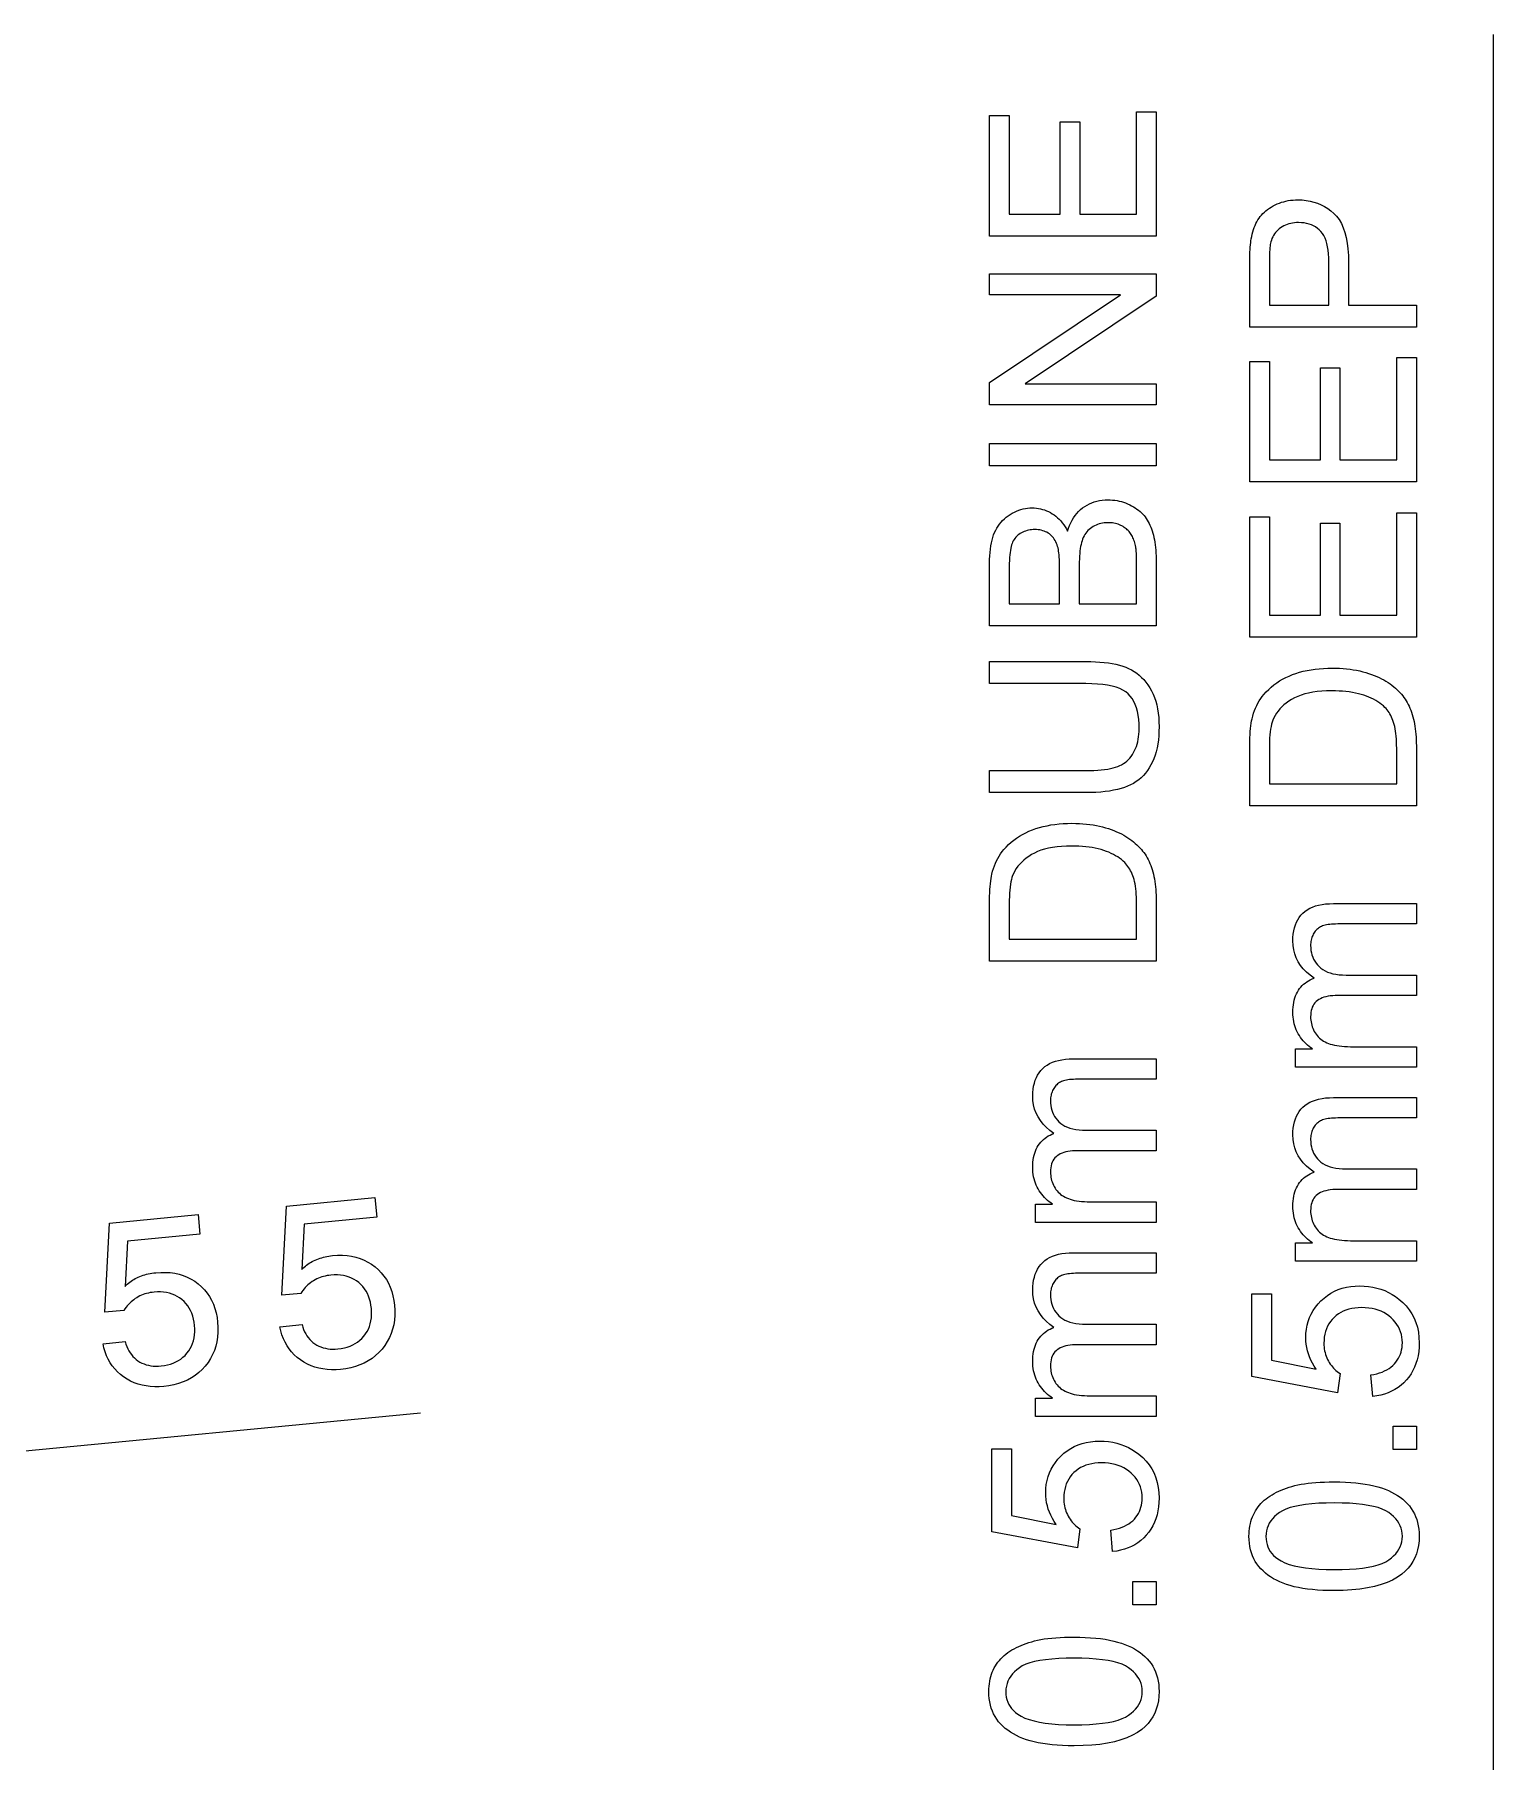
# Model space of a CAD drawing. Extents: x 0 to 594, y 0 to 521.
# Drawn here: x 157.07 to 183.33, y 320.66 to 351.74 of the extents above; entities that cross this region are included whole.
import ezdxf

# ---------------------------------------------------------------- set-up
doc = ezdxf.new("R2010")
doc.units = 0

msp = doc.modelspace()

# ---------------------------------------------------------------- linework, layer by layer
at = {"color": 7, "lineweight": 13, "ltscale": 0.340531}
msp.add_line((150.456, 325.638), (164.015, 326.941), dxfattribs=at)
at = {"color": 7, "lineweight": 13}
msp.add_lwpolyline([(136.237, 293.984), (183.328, 317.772), (183.328, 351.744)], dxfattribs=at)
for points in [[(177.257, 348.115), (174.257, 348.115), (174.257, 350.285), (174.611, 350.285), (174.611, 348.512), (175.53, 348.512), (175.53, 350.172), (175.882, 350.172), (175.882, 348.512), (176.903, 348.512), (176.903, 350.354), (177.257, 350.354)], [(181.94, 346.478), (178.94, 346.478), (178.94, 347.61), (178.94, 347.668), (178.941, 347.724), (178.942, 347.776), (178.944, 347.826), (178.947, 347.873), (178.95, 347.918), (178.954, 347.959), (178.958, 347.998), (178.963, 348.033), (178.968, 348.066), (178.976, 348.11), (178.986, 348.152), (178.996, 348.192), (179.008, 348.232), (179.022, 348.269), (179.036, 348.306), (179.052, 348.341), (179.07, 348.374), (179.088, 348.406), (179.108, 348.437), (179.13, 348.466), (179.153, 348.494), (179.178, 348.521), (179.204, 348.547), (179.232, 348.571), (179.262, 348.595), (179.294, 348.617), (179.327, 348.638), (179.362, 348.658), (179.398, 348.677), (179.436, 348.694), (179.474, 348.71), (179.513, 348.724), (179.553, 348.735), (179.593, 348.745), (179.635, 348.754), (179.677, 348.76), (179.72, 348.765), (179.763, 348.767), (179.807, 348.768), (179.883, 348.766), (179.956, 348.758), (180.026, 348.746), (180.095, 348.729), (180.161, 348.707), (180.224, 348.681), (180.285, 348.649), (180.344, 348.612), (180.401, 348.571), (180.455, 348.525), (180.505, 348.472), (180.55, 348.412), (180.59, 348.343), (180.625, 348.267), (180.654, 348.183), (180.678, 348.091), (180.696, 347.991), (180.709, 347.884), (180.717, 347.768), (180.72, 347.645), (180.72, 346.875), (181.94, 346.875)], [(180.366, 346.875), (180.366, 347.651), (180.365, 347.726), (180.36, 347.796), (180.353, 347.862), (180.343, 347.923), (180.33, 347.98), (180.314, 348.032), (180.296, 348.08), (180.274, 348.124), (180.25, 348.163), (180.223, 348.197), (180.193, 348.228), (180.161, 348.255), (180.126, 348.28), (180.089, 348.301), (180.05, 348.318), (180.009, 348.333), (179.965, 348.344), (179.919, 348.352), (179.87, 348.357), (179.82, 348.359), (179.782, 348.358), (179.746, 348.355), (179.711, 348.35), (179.678, 348.344), (179.645, 348.335), (179.613, 348.325), (179.583, 348.312), (179.553, 348.298), (179.525, 348.282), (179.497, 348.264), (179.471, 348.244), (179.447, 348.223), (179.425, 348.201), (179.405, 348.178), (179.386, 348.154), (179.369, 348.128), (179.354, 348.101), (179.341, 348.073), (179.33, 348.044), (179.32, 348.013), (179.315, 347.991), (179.311, 347.966), (179.307, 347.938), (179.303, 347.906), (179.3, 347.87), (179.298, 347.832), (179.296, 347.789), (179.295, 347.744), (179.294, 347.695), (179.294, 347.643), (179.294, 346.875)], [(177.257, 345.077), (174.257, 345.077), (174.257, 345.484), (176.613, 347.059), (174.257, 347.059), (174.257, 347.44), (177.257, 347.44), (177.257, 347.033), (174.9, 345.457), (177.257, 345.457)], [(181.94, 343.691), (178.94, 343.691), (178.94, 345.86), (179.294, 345.86), (179.294, 344.088), (180.212, 344.088), (180.212, 345.748), (180.564, 345.748), (180.564, 344.088), (181.586, 344.088), (181.586, 345.93), (181.94, 345.93)], [(177.257, 343.984), (174.257, 343.984), (174.257, 344.381), (177.257, 344.381)], [(177.257, 341.104), (174.257, 341.104), (174.257, 342.23), (174.258, 342.297), (174.261, 342.362), (174.266, 342.424), (174.272, 342.483), (174.28, 342.54), (174.29, 342.594), (174.302, 342.645), (174.316, 342.693), (174.331, 342.739), (174.349, 342.781), (174.368, 342.822), (174.389, 342.861), (174.412, 342.898), (174.437, 342.933), (174.464, 342.967), (174.493, 342.998), (174.524, 343.028), (174.557, 343.056), (174.592, 343.082), (174.629, 343.107), (174.667, 343.129), (174.705, 343.149), (174.744, 343.167), (174.783, 343.182), (174.823, 343.195), (174.862, 343.206), (174.902, 343.214), (174.943, 343.22), (174.984, 343.223), (175.025, 343.225), (175.063, 343.224), (175.101, 343.22), (175.138, 343.215), (175.175, 343.208), (175.212, 343.198), (175.248, 343.187), (175.283, 343.173), (175.318, 343.158), (175.353, 343.14), (175.387, 343.12), (175.42, 343.098), (175.452, 343.074), (175.483, 343.048), (175.512, 343.02), (175.541, 342.989), (175.567, 342.957), (175.593, 342.922), (175.617, 342.885), (175.64, 342.846), (175.661, 342.805), (175.678, 342.858), (175.698, 342.909), (175.719, 342.957), (175.743, 343.003), (175.769, 343.046), (175.798, 343.086), (175.828, 343.124), (175.861, 343.16), (175.896, 343.193), (175.933, 343.224), (175.973, 343.251), (176.013, 343.276), (176.055, 343.298), (176.098, 343.317), (176.143, 343.333), (176.189, 343.346), (176.237, 343.357), (176.286, 343.364), (176.336, 343.368), (176.388, 343.37), (176.43, 343.369), (176.471, 343.366), (176.512, 343.362), (176.552, 343.356), (176.591, 343.348), (176.63, 343.338), (176.668, 343.326), (176.706, 343.313), (176.743, 343.298), (176.78, 343.281), (176.815, 343.263), (176.849, 343.244), (176.881, 343.224), (176.911, 343.203), (176.94, 343.181), (176.967, 343.159), (176.993, 343.136), (177.016, 343.112), (177.038, 343.087), (177.059, 343.061), (177.078, 343.034), (177.096, 343.006), (177.114, 342.976), (177.13, 342.945), (177.145, 342.913), (177.16, 342.88), (177.173, 342.845), (177.185, 342.809), (177.197, 342.771), (177.207, 342.732), (177.217, 342.692), (177.225, 342.65), (177.233, 342.606), (177.239, 342.56), (177.245, 342.513), (177.249, 342.463), (177.253, 342.412), (177.255, 342.359), (177.257, 342.305), (177.257, 342.248)], [(181.94, 340.896), (178.94, 340.896), (178.94, 343.065), (179.294, 343.065), (179.294, 341.293), (180.212, 341.293), (180.212, 342.952), (180.564, 342.952), (180.564, 341.293), (181.586, 341.293), (181.586, 343.134), (181.94, 343.134)], [(175.518, 341.501), (175.518, 342.15), (175.518, 342.201), (175.517, 342.25), (175.515, 342.295), (175.512, 342.337), (175.509, 342.377), (175.506, 342.413), (175.501, 342.447), (175.496, 342.477), (175.49, 342.504), (175.483, 342.529), (175.474, 342.558), (175.463, 342.586), (175.451, 342.613), (175.438, 342.638), (175.423, 342.662), (175.408, 342.684), (175.391, 342.704), (175.373, 342.723), (175.354, 342.741), (175.334, 342.757), (175.312, 342.772), (175.29, 342.785), (175.266, 342.796), (175.242, 342.806), (175.216, 342.814), (175.189, 342.821), (175.162, 342.827), (175.133, 342.831), (175.103, 342.833), (175.072, 342.834), (175.042, 342.833), (175.014, 342.831), (174.986, 342.827), (174.958, 342.822), (174.932, 342.816), (174.906, 342.808), (174.88, 342.799), (174.856, 342.788), (174.832, 342.776), (174.809, 342.762), (174.787, 342.747), (174.766, 342.731), (174.747, 342.714), (174.73, 342.695), (174.713, 342.675), (174.698, 342.654), (174.685, 342.632), (174.673, 342.608), (174.663, 342.583), (174.653, 342.557), (174.645, 342.529), (174.638, 342.497), (174.632, 342.46), (174.627, 342.421), (174.622, 342.377), (174.618, 342.329), (174.615, 342.278), (174.613, 342.223), (174.612, 342.164), (174.611, 342.101), (174.611, 341.501)], [(176.903, 341.501), (176.903, 342.248), (176.903, 342.286), (176.903, 342.321), (176.902, 342.354), (176.901, 342.384), (176.9, 342.412), (176.898, 342.438), (176.896, 342.462), (176.894, 342.483), (176.892, 342.502), (176.889, 342.519), (176.884, 342.546), (176.878, 342.572), (176.871, 342.597), (176.864, 342.621), (176.856, 342.644), (176.848, 342.667), (176.839, 342.688), (176.829, 342.709), (176.818, 342.729), (176.807, 342.748), (176.795, 342.766), (176.782, 342.783), (176.768, 342.8), (176.753, 342.816), (176.737, 342.832), (176.72, 342.846), (176.701, 342.861), (176.682, 342.874), (176.662, 342.887), (176.64, 342.899), (176.618, 342.91), (176.595, 342.921), (176.572, 342.929), (176.548, 342.937), (176.523, 342.944), (176.497, 342.949), (176.471, 342.953), (176.444, 342.956), (176.416, 342.958), (176.388, 342.958), (176.355, 342.958), (176.322, 342.955), (176.291, 342.951), (176.261, 342.945), (176.231, 342.937), (176.202, 342.928), (176.174, 342.916), (176.147, 342.904), (176.121, 342.889), (176.096, 342.873), (176.072, 342.855), (176.05, 342.836), (176.029, 342.815), (176.009, 342.793), (175.991, 342.77), (175.974, 342.745), (175.959, 342.72), (175.945, 342.692), (175.933, 342.664), (175.922, 342.634), (175.913, 342.602), (175.904, 342.568), (175.897, 342.531), (175.89, 342.491), (175.885, 342.448), (175.88, 342.403), (175.877, 342.355), (175.874, 342.304), (175.873, 342.251), (175.872, 342.195), (175.872, 341.501)], [(174.257, 340.063), (174.257, 340.46), (175.991, 340.46), (176.079, 340.459), (176.164, 340.456), (176.245, 340.451), (176.323, 340.444), (176.396, 340.434), (176.466, 340.423), (176.533, 340.41), (176.595, 340.394), (176.654, 340.377), (176.709, 340.358), (176.761, 340.335), (176.811, 340.31), (176.86, 340.281), (176.906, 340.249), (176.95, 340.214), (176.993, 340.175), (177.033, 340.134), (177.071, 340.088), (177.108, 340.04), (177.142, 339.988), (177.174, 339.933), (177.202, 339.875), (177.227, 339.813), (177.249, 339.748), (177.267, 339.679), (177.282, 339.608), (177.294, 339.533), (177.302, 339.454), (177.307, 339.372), (177.309, 339.287), (177.307, 339.205), (177.303, 339.125), (177.296, 339.048), (177.285, 338.975), (177.272, 338.904), (177.256, 338.837), (177.237, 338.772), (177.216, 338.711), (177.191, 338.653), (177.163, 338.598), (177.133, 338.546), (177.1, 338.497), (177.064, 338.451), (177.026, 338.408), (176.986, 338.368), (176.942, 338.331), (176.896, 338.298), (176.848, 338.267), (176.797, 338.239), (176.743, 338.215), (176.686, 338.193), (176.625, 338.174), (176.56, 338.157), (176.49, 338.142), (176.417, 338.129), (176.34, 338.119), (176.259, 338.111), (176.173, 338.105), (176.084, 338.102), (175.991, 338.1), (174.257, 338.1), (174.257, 338.497), (175.989, 338.497), (176.065, 338.498), (176.137, 338.5), (176.205, 338.504), (176.268, 338.509), (176.328, 338.516), (176.384, 338.524), (176.435, 338.533), (176.482, 338.544), (176.526, 338.556), (176.565, 338.57), (176.601, 338.586), (176.635, 338.603), (176.668, 338.623), (176.699, 338.645), (176.729, 338.669), (176.756, 338.695), (176.782, 338.723), (176.807, 338.753), (176.829, 338.785), (176.85, 338.82), (176.869, 338.856), (176.886, 338.894), (176.901, 338.933), (176.914, 338.974), (176.925, 339.016), (176.934, 339.06), (176.941, 339.106), (176.947, 339.153), (176.95, 339.202), (176.951, 339.253), (176.949, 339.338), (176.943, 339.418), (176.933, 339.493), (176.919, 339.563), (176.901, 339.628), (176.879, 339.687), (176.853, 339.742), (176.823, 339.792), (176.79, 339.837), (176.752, 339.877), (176.709, 339.912), (176.658, 339.944), (176.6, 339.972), (176.535, 339.996), (176.462, 340.016), (176.382, 340.033), (176.295, 340.046), (176.2, 340.055), (176.098, 340.061), (175.989, 340.063)], [(181.94, 337.861), (178.94, 337.861), (178.94, 338.894), (178.94, 338.963), (178.941, 339.028), (178.943, 339.089), (178.946, 339.148), (178.95, 339.203), (178.955, 339.255), (178.961, 339.303), (178.967, 339.348), (178.974, 339.39), (178.983, 339.428), (178.995, 339.479), (179.01, 339.529), (179.027, 339.576), (179.045, 339.623), (179.066, 339.667), (179.088, 339.711), (179.113, 339.752), (179.139, 339.793), (179.167, 339.831), (179.197, 339.868), (179.239, 339.915), (179.282, 339.959), (179.328, 340), (179.376, 340.039), (179.426, 340.076), (179.478, 340.11), (179.533, 340.142), (179.59, 340.172), (179.649, 340.199), (179.71, 340.224), (179.773, 340.246), (179.838, 340.266), (179.905, 340.284), (179.974, 340.299), (180.044, 340.312), (180.117, 340.322), (180.191, 340.331), (180.266, 340.336), (180.344, 340.34), (180.423, 340.341), (180.491, 340.34), (180.557, 340.338), (180.621, 340.334), (180.684, 340.328), (180.746, 340.321), (180.805, 340.312), (180.864, 340.302), (180.92, 340.29), (180.975, 340.277), (181.029, 340.261), (181.081, 340.245), (181.131, 340.228), (181.179, 340.209), (181.226, 340.19), (181.27, 340.17), (181.313, 340.149), (181.354, 340.128), (181.393, 340.105), (181.43, 340.081), (181.466, 340.057), (181.5, 340.032), (181.532, 340.006), (181.563, 339.98), (181.592, 339.953), (181.62, 339.926), (181.647, 339.898), (181.672, 339.87), (181.695, 339.842), (181.717, 339.813), (181.738, 339.784), (181.757, 339.753), (181.776, 339.722), (181.793, 339.689), (181.81, 339.655), (181.825, 339.62), (181.84, 339.583), (181.853, 339.546), (181.866, 339.507), (181.878, 339.467), (181.888, 339.425), (181.898, 339.383), (181.907, 339.339), (181.915, 339.294), (181.921, 339.248), (181.927, 339.2), (181.931, 339.151), (181.935, 339.101), (181.938, 339.05), (181.939, 338.997), (181.94, 338.943)], [(181.586, 338.258), (181.586, 338.898), (181.585, 338.957), (181.583, 339.012), (181.581, 339.065), (181.577, 339.115), (181.572, 339.163), (181.566, 339.208), (181.559, 339.251), (181.55, 339.291), (181.541, 339.329), (181.53, 339.364), (181.519, 339.397), (181.506, 339.429), (181.493, 339.459), (181.479, 339.488), (181.464, 339.516), (181.448, 339.542), (181.431, 339.567), (181.413, 339.59), (181.394, 339.612), (181.375, 339.633), (181.346, 339.661), (181.314, 339.687), (181.281, 339.712), (181.246, 339.736), (181.209, 339.759), (181.17, 339.78), (181.129, 339.8), (181.087, 339.819), (181.042, 339.837), (180.995, 339.853), (180.947, 339.868), (180.896, 339.881), (180.843, 339.893), (180.788, 339.904), (180.731, 339.912), (180.673, 339.919), (180.612, 339.925), (180.549, 339.929), (180.484, 339.931), (180.417, 339.932), (180.325, 339.93), (180.238, 339.926), (180.154, 339.918), (180.075, 339.907), (180.001, 339.893), (179.931, 339.876), (179.865, 339.856), (179.804, 339.833), (179.746, 339.807), (179.694, 339.777), (179.645, 339.746), (179.599, 339.713), (179.557, 339.679), (179.518, 339.643), (179.483, 339.606), (179.45, 339.568), (179.422, 339.529), (179.396, 339.488), (179.374, 339.445), (179.355, 339.402), (179.343, 339.368), (179.333, 339.33), (179.324, 339.289), (179.316, 339.243), (179.309, 339.194), (179.303, 339.14), (179.299, 339.083), (179.296, 339.022), (179.294, 338.957), (179.294, 338.888), (179.294, 338.258)], [(177.257, 335.068), (174.257, 335.068), (174.257, 336.101), (174.258, 336.169), (174.259, 336.234), (174.261, 336.296), (174.264, 336.354), (174.268, 336.41), (174.273, 336.461), (174.279, 336.51), (174.285, 336.555), (174.292, 336.597), (174.3, 336.635), (174.313, 336.686), (174.328, 336.735), (174.345, 336.783), (174.363, 336.829), (174.384, 336.874), (174.406, 336.917), (174.431, 336.959), (174.457, 336.999), (174.485, 337.038), (174.515, 337.075), (174.557, 337.121), (174.6, 337.165), (174.646, 337.207), (174.694, 337.246), (174.744, 337.283), (174.796, 337.317), (174.851, 337.349), (174.908, 337.378), (174.967, 337.405), (175.028, 337.43), (175.091, 337.453), (175.156, 337.473), (175.223, 337.49), (175.292, 337.505), (175.362, 337.518), (175.434, 337.529), (175.508, 337.537), (175.584, 337.543), (175.662, 337.547), (175.741, 337.548), (175.809, 337.547), (175.875, 337.545), (175.939, 337.541), (176.002, 337.535), (176.063, 337.528), (176.123, 337.519), (176.181, 337.509), (176.238, 337.497), (176.293, 337.483), (176.347, 337.468), (176.399, 337.452), (176.449, 337.434), (176.497, 337.416), (176.543, 337.397), (176.588, 337.377), (176.631, 337.356), (176.672, 337.334), (176.711, 337.312), (176.748, 337.288), (176.784, 337.263), (176.818, 337.238), (176.85, 337.213), (176.881, 337.186), (176.91, 337.16), (176.938, 337.133), (176.965, 337.105), (176.99, 337.077), (177.013, 337.049), (177.035, 337.02), (177.056, 336.99), (177.075, 336.96), (177.094, 336.928), (177.111, 336.896), (177.128, 336.862), (177.143, 336.827), (177.158, 336.79), (177.171, 336.752), (177.184, 336.714), (177.196, 336.673), (177.206, 336.632), (177.216, 336.59), (177.225, 336.546), (177.232, 336.501), (177.239, 336.454), (177.245, 336.407), (177.249, 336.358), (177.253, 336.308), (177.255, 336.257), (177.257, 336.204), (177.257, 336.15)], [(176.903, 335.465), (176.903, 336.105), (176.903, 336.163), (176.901, 336.219), (176.898, 336.272), (176.895, 336.322), (176.89, 336.37), (176.884, 336.415), (176.876, 336.458), (176.868, 336.498), (176.859, 336.536), (176.848, 336.571), (176.837, 336.604), (176.824, 336.635), (176.811, 336.666), (176.797, 336.695), (176.782, 336.722), (176.766, 336.749), (176.749, 336.773), (176.731, 336.797), (176.712, 336.819), (176.693, 336.84), (176.663, 336.867), (176.632, 336.894), (176.599, 336.919), (176.564, 336.943), (176.527, 336.965), (176.488, 336.987), (176.447, 337.007), (176.405, 337.026), (176.36, 337.043), (176.313, 337.06), (176.264, 337.075), (176.214, 337.088), (176.161, 337.1), (176.106, 337.11), (176.049, 337.119), (175.991, 337.126), (175.93, 337.132), (175.867, 337.135), (175.802, 337.138), (175.735, 337.139), (175.643, 337.137), (175.555, 337.132), (175.472, 337.125), (175.393, 337.114), (175.319, 337.1), (175.249, 337.083), (175.183, 337.063), (175.121, 337.04), (175.064, 337.013), (175.012, 336.984), (174.963, 336.953), (174.917, 336.92), (174.875, 336.885), (174.836, 336.85), (174.801, 336.813), (174.768, 336.775), (174.739, 336.735), (174.714, 336.694), (174.692, 336.652), (174.673, 336.609), (174.661, 336.575), (174.651, 336.537), (174.642, 336.495), (174.634, 336.45), (174.627, 336.4), (174.621, 336.347), (174.617, 336.29), (174.614, 336.229), (174.612, 336.164), (174.611, 336.095), (174.611, 335.465)], [(181.94, 333.158), (179.766, 333.158), (179.766, 333.488), (180.071, 333.488), (180.04, 333.509), (180.01, 333.531), (179.981, 333.555), (179.954, 333.581), (179.927, 333.607), (179.902, 333.635), (179.878, 333.664), (179.856, 333.695), (179.835, 333.727), (179.814, 333.76), (179.796, 333.794), (179.779, 333.83), (179.765, 333.866), (179.752, 333.903), (179.742, 333.942), (179.733, 333.981), (179.726, 334.021), (179.721, 334.062), (179.718, 334.104), (179.717, 334.147), (179.718, 334.194), (179.721, 334.24), (179.726, 334.284), (179.733, 334.326), (179.742, 334.366), (179.753, 334.405), (179.766, 334.442), (179.781, 334.477), (179.798, 334.511), (179.818, 334.543), (179.838, 334.573), (179.861, 334.601), (179.885, 334.627), (179.91, 334.652), (179.938, 334.674), (179.967, 334.695), (179.997, 334.714), (180.029, 334.732), (180.063, 334.747), (180.098, 334.761), (180.026, 334.814), (179.961, 334.87), (179.904, 334.929), (179.854, 334.992), (179.812, 335.057), (179.778, 335.126), (179.751, 335.198), (179.732, 335.273), (179.721, 335.351), (179.717, 335.432), (179.719, 335.495), (179.724, 335.555), (179.733, 335.612), (179.746, 335.667), (179.762, 335.718), (179.782, 335.766), (179.805, 335.811), (179.832, 335.854), (179.862, 335.893), (179.896, 335.929), (179.934, 335.962), (179.976, 335.992), (180.021, 336.018), (180.07, 336.04), (180.124, 336.06), (180.181, 336.075), (180.242, 336.087), (180.307, 336.096), (180.375, 336.101), (180.448, 336.103), (181.94, 336.103), (181.94, 335.737), (180.571, 335.737), (180.528, 335.736), (180.487, 335.735), (180.449, 335.734), (180.414, 335.731), (180.381, 335.728), (180.35, 335.724), (180.322, 335.719), (180.296, 335.714), (180.273, 335.708), (180.252, 335.701), (180.233, 335.693), (180.215, 335.684), (180.197, 335.674), (180.181, 335.663), (180.165, 335.651), (180.149, 335.637), (180.135, 335.622), (180.121, 335.606), (180.108, 335.589), (180.096, 335.571), (180.085, 335.552), (180.074, 335.532), (180.066, 335.512), (180.058, 335.491), (180.051, 335.469), (180.046, 335.446), (180.042, 335.423), (180.039, 335.399), (180.037, 335.375), (180.036, 335.35), (180.038, 335.305), (180.043, 335.261), (180.05, 335.22), (180.061, 335.179), (180.075, 335.14), (180.091, 335.103), (180.111, 335.067), (180.134, 335.033), (180.16, 335), (180.189, 334.969), (180.221, 334.941), (180.257, 334.915), (180.297, 334.892), (180.34, 334.872), (180.387, 334.856), (180.438, 334.842), (180.492, 334.832), (180.55, 334.824), (180.612, 334.819), (180.677, 334.818), (181.94, 334.818), (181.94, 334.45), (180.528, 334.45), (180.48, 334.449), (180.434, 334.446), (180.391, 334.442), (180.351, 334.435), (180.313, 334.427), (180.277, 334.417), (180.244, 334.406), (180.213, 334.392), (180.185, 334.377), (180.159, 334.36), (180.136, 334.34), (180.115, 334.319), (180.097, 334.295), (180.081, 334.269), (180.067, 334.241), (180.056, 334.21), (180.048, 334.177), (180.041, 334.142), (180.038, 334.105), (180.036, 334.065), (180.037, 334.034), (180.04, 334.004), (180.044, 333.974), (180.05, 333.944), (180.057, 333.915), (180.066, 333.887), (180.077, 333.859), (180.089, 333.831), (180.103, 333.804), (180.118, 333.777), (180.135, 333.752), (180.154, 333.728), (180.174, 333.705), (180.196, 333.683), (180.219, 333.664), (180.244, 333.645), (180.27, 333.628), (180.298, 333.613), (180.327, 333.599), (180.358, 333.586), (180.391, 333.575), (180.426, 333.565), (180.465, 333.556), (180.506, 333.548), (180.55, 333.542), (180.597, 333.536), (180.647, 333.532), (180.699, 333.529), (180.754, 333.527), (180.812, 333.527), (181.94, 333.527)], [(177.257, 330.365), (175.084, 330.365), (175.084, 330.695), (175.389, 330.695), (175.358, 330.716), (175.328, 330.738), (175.299, 330.762), (175.271, 330.787), (175.245, 330.814), (175.22, 330.842), (175.196, 330.871), (175.174, 330.901), (175.152, 330.933), (175.132, 330.967), (175.114, 331.001), (175.097, 331.037), (175.083, 331.073), (175.07, 331.11), (175.059, 331.148), (175.051, 331.187), (175.044, 331.228), (175.039, 331.269), (175.036, 331.311), (175.035, 331.353), (175.036, 331.401), (175.039, 331.447), (175.044, 331.491), (175.051, 331.533), (175.06, 331.573), (175.071, 331.612), (175.084, 331.649), (175.099, 331.684), (175.116, 331.718), (175.135, 331.749), (175.156, 331.779), (175.179, 331.808), (175.203, 331.834), (175.228, 331.858), (175.256, 331.881), (175.284, 331.902), (175.315, 331.921), (175.347, 331.938), (175.381, 331.954), (175.416, 331.967), (175.343, 332.021), (175.279, 332.077), (175.222, 332.136), (175.172, 332.199), (175.13, 332.264), (175.096, 332.333), (175.069, 332.405), (175.05, 332.479), (175.039, 332.557), (175.035, 332.639), (175.037, 332.702), (175.042, 332.762), (175.051, 332.819), (175.064, 332.873), (175.08, 332.925), (175.1, 332.973), (175.123, 333.018), (175.15, 333.06), (175.18, 333.1), (175.214, 333.136), (175.252, 333.169), (175.294, 333.198), (175.339, 333.225), (175.388, 333.247), (175.442, 333.266), (175.499, 333.282), (175.56, 333.294), (175.624, 333.303), (175.693, 333.308), (175.766, 333.31), (177.257, 333.31), (177.257, 332.944), (175.888, 332.944), (175.845, 332.943), (175.805, 332.942), (175.767, 332.94), (175.731, 332.938), (175.698, 332.935), (175.668, 332.931), (175.64, 332.926), (175.614, 332.921), (175.591, 332.914), (175.57, 332.908), (175.551, 332.9), (175.533, 332.891), (175.515, 332.881), (175.499, 332.87), (175.482, 332.857), (175.467, 332.844), (175.453, 332.829), (175.439, 332.813), (175.426, 332.796), (175.414, 332.778), (175.402, 332.759), (175.392, 332.739), (175.383, 332.718), (175.376, 332.697), (175.369, 332.675), (175.364, 332.653), (175.36, 332.63), (175.357, 332.606), (175.355, 332.582), (175.354, 332.557), (175.356, 332.512), (175.36, 332.468), (175.368, 332.426), (175.379, 332.386), (175.392, 332.347), (175.409, 332.31), (175.429, 332.274), (175.452, 332.24), (175.478, 332.207), (175.507, 332.176), (175.539, 332.147), (175.575, 332.122), (175.615, 332.099), (175.658, 332.079), (175.705, 332.063), (175.756, 332.049), (175.81, 332.038), (175.868, 332.031), (175.93, 332.026), (175.995, 332.025), (177.257, 332.025), (177.257, 331.656), (175.845, 331.656), (175.798, 331.655), (175.752, 331.653), (175.709, 331.648), (175.669, 331.642), (175.631, 331.634), (175.595, 331.624), (175.562, 331.612), (175.531, 331.599), (175.503, 331.583), (175.477, 331.566), (175.454, 331.547), (175.433, 331.526), (175.415, 331.502), (175.399, 331.476), (175.385, 331.448), (175.374, 331.417), (175.365, 331.384), (175.359, 331.349), (175.356, 331.311), (175.354, 331.272), (175.355, 331.241), (175.358, 331.21), (175.362, 331.18), (175.367, 331.151), (175.375, 331.122), (175.384, 331.093), (175.394, 331.065), (175.407, 331.038), (175.421, 331.011), (175.436, 330.984), (175.453, 330.958), (175.472, 330.934), (175.492, 330.911), (175.514, 330.89), (175.537, 330.87), (175.562, 330.852), (175.588, 330.835), (175.616, 330.819), (175.645, 330.805), (175.676, 330.793), (175.709, 330.781), (175.744, 330.771), (175.783, 330.762), (175.824, 330.755), (175.868, 330.748), (175.915, 330.743), (175.964, 330.739), (176.017, 330.736), (176.072, 330.734), (176.13, 330.733), (177.257, 330.733)], [(181.94, 329.667), (179.766, 329.667), (179.766, 329.997), (180.071, 329.997), (180.04, 330.018), (180.01, 330.04), (179.981, 330.064), (179.954, 330.089), (179.927, 330.116), (179.902, 330.144), (179.878, 330.173), (179.856, 330.204), (179.835, 330.236), (179.814, 330.269), (179.796, 330.303), (179.779, 330.339), (179.765, 330.375), (179.752, 330.412), (179.742, 330.45), (179.733, 330.49), (179.726, 330.53), (179.721, 330.571), (179.718, 330.613), (179.717, 330.656), (179.718, 330.703), (179.721, 330.749), (179.726, 330.793), (179.733, 330.835), (179.742, 330.875), (179.753, 330.914), (179.766, 330.951), (179.781, 330.986), (179.798, 331.02), (179.818, 331.052), (179.838, 331.082), (179.861, 331.11), (179.885, 331.136), (179.91, 331.161), (179.938, 331.183), (179.967, 331.204), (179.997, 331.223), (180.029, 331.241), (180.063, 331.256), (180.098, 331.27), (180.026, 331.323), (179.961, 331.379), (179.904, 331.438), (179.854, 331.501), (179.812, 331.566), (179.778, 331.635), (179.751, 331.707), (179.732, 331.782), (179.721, 331.86), (179.717, 331.941), (179.719, 332.004), (179.724, 332.064), (179.733, 332.121), (179.746, 332.176), (179.762, 332.227), (179.782, 332.275), (179.805, 332.32), (179.832, 332.362), (179.862, 332.402), (179.896, 332.438), (179.934, 332.471), (179.976, 332.501), (180.021, 332.527), (180.07, 332.549), (180.124, 332.568), (180.181, 332.584), (180.242, 332.596), (180.307, 332.605), (180.375, 332.61), (180.448, 332.612), (181.94, 332.612), (181.94, 332.246), (180.571, 332.246), (180.528, 332.245), (180.487, 332.244), (180.449, 332.242), (180.414, 332.24), (180.381, 332.237), (180.35, 332.233), (180.322, 332.228), (180.296, 332.223), (180.273, 332.217), (180.252, 332.21), (180.233, 332.202), (180.215, 332.193), (180.197, 332.183), (180.181, 332.172), (180.165, 332.159), (180.149, 332.146), (180.135, 332.131), (180.121, 332.115), (180.108, 332.098), (180.096, 332.08), (180.085, 332.061), (180.074, 332.041), (180.066, 332.02), (180.058, 331.999), (180.051, 331.978), (180.046, 331.955), (180.042, 331.932), (180.039, 331.908), (180.037, 331.884), (180.036, 331.859), (180.038, 331.814), (180.043, 331.77), (180.05, 331.728), (180.061, 331.688), (180.075, 331.649), (180.091, 331.612), (180.111, 331.576), (180.134, 331.542), (180.16, 331.509), (180.189, 331.478), (180.221, 331.449), (180.257, 331.424), (180.297, 331.401), (180.34, 331.381), (180.387, 331.365), (180.438, 331.351), (180.492, 331.34), (180.55, 331.333), (180.612, 331.328), (180.677, 331.327), (181.94, 331.327), (181.94, 330.958), (180.528, 330.958), (180.48, 330.958), (180.434, 330.955), (180.391, 330.95), (180.351, 330.944), (180.313, 330.936), (180.277, 330.926), (180.244, 330.914), (180.213, 330.901), (180.185, 330.886), (180.159, 330.868), (180.136, 330.849), (180.115, 330.828), (180.097, 330.804), (180.081, 330.778), (180.067, 330.75), (180.056, 330.719), (180.048, 330.686), (180.041, 330.651), (180.038, 330.614), (180.036, 330.574), (180.037, 330.543), (180.04, 330.513), (180.044, 330.483), (180.05, 330.453), (180.057, 330.424), (180.066, 330.396), (180.077, 330.368), (180.089, 330.34), (180.103, 330.313), (180.118, 330.286), (180.135, 330.261), (180.154, 330.236), (180.174, 330.214), (180.196, 330.192), (180.219, 330.172), (180.244, 330.154), (180.27, 330.137), (180.298, 330.122), (180.327, 330.108), (180.358, 330.095), (180.391, 330.084), (180.426, 330.074), (180.465, 330.065), (180.506, 330.057), (180.55, 330.05), (180.597, 330.045), (180.647, 330.041), (180.699, 330.038), (180.754, 330.036), (180.812, 330.036), (181.94, 330.036)], [(161.485, 328.488), (161.883, 328.526), (161.896, 328.482), (161.911, 328.439), (161.928, 328.399), (161.948, 328.361), (161.97, 328.325), (161.994, 328.292), (162.02, 328.261), (162.049, 328.232), (162.079, 328.205), (162.113, 328.181), (162.147, 328.159), (162.184, 328.14), (162.222, 328.124), (162.261, 328.11), (162.302, 328.1), (162.345, 328.092), (162.388, 328.087), (162.434, 328.085), (162.481, 328.085), (162.529, 328.089), (162.588, 328.096), (162.644, 328.107), (162.697, 328.121), (162.748, 328.139), (162.795, 328.16), (162.841, 328.185), (162.883, 328.213), (162.923, 328.244), (162.96, 328.279), (162.994, 328.317), (163.025, 328.358), (163.052, 328.401), (163.076, 328.446), (163.095, 328.493), (163.111, 328.542), (163.123, 328.593), (163.13, 328.646), (163.134, 328.7), (163.134, 328.757), (163.131, 328.816), (163.123, 328.875), (163.112, 328.932), (163.098, 328.985), (163.08, 329.036), (163.059, 329.085), (163.035, 329.13), (163.007, 329.172), (162.976, 329.212), (162.941, 329.249), (162.904, 329.283), (162.863, 329.314), (162.82, 329.341), (162.775, 329.364), (162.728, 329.383), (162.679, 329.398), (162.628, 329.41), (162.574, 329.417), (162.519, 329.421), (162.461, 329.421), (162.401, 329.417), (162.367, 329.413), (162.333, 329.408), (162.3, 329.401), (162.268, 329.393), (162.237, 329.384), (162.206, 329.373), (162.176, 329.361), (162.147, 329.348), (162.118, 329.333), (162.09, 329.317), (162.063, 329.3), (162.037, 329.281), (162.012, 329.262), (161.987, 329.24), (161.964, 329.218), (161.941, 329.195), (161.919, 329.17), (161.898, 329.143), (161.878, 329.116), (161.859, 329.087), (161.517, 329.055), (161.6, 330.659), (163.195, 330.813), (163.229, 330.46), (161.922, 330.334), (161.879, 329.519), (161.899, 329.54), (161.92, 329.559), (161.942, 329.578), (161.964, 329.596), (161.988, 329.614), (162.012, 329.63), (162.037, 329.646), (162.063, 329.66), (162.09, 329.674), (162.118, 329.687), (162.147, 329.699), (162.176, 329.711), (162.206, 329.721), (162.236, 329.73), (162.267, 329.739), (162.299, 329.746), (162.331, 329.753), (162.364, 329.759), (162.397, 329.763), (162.431, 329.767), (162.522, 329.773), (162.609, 329.773), (162.693, 329.768), (162.775, 329.756), (162.853, 329.739), (162.928, 329.716), (163, 329.687), (163.069, 329.652), (163.135, 329.612), (163.197, 329.565), (163.256, 329.514), (163.309, 329.459), (163.357, 329.4), (163.4, 329.337), (163.438, 329.27), (163.47, 329.199), (163.497, 329.125), (163.519, 329.046), (163.535, 328.963), (163.546, 328.877), (163.552, 328.784), (163.552, 328.695), (163.545, 328.608), (163.532, 328.525), (163.513, 328.444), (163.487, 328.367), (163.456, 328.292), (163.417, 328.22), (163.373, 328.152), (163.322, 328.086), (163.267, 328.025), (163.207, 327.969), (163.142, 327.919), (163.074, 327.874), (163.002, 327.835), (162.925, 327.801), (162.844, 327.773), (162.759, 327.75), (162.67, 327.732), (162.577, 327.72), (162.494, 327.715), (162.413, 327.714), (162.335, 327.719), (162.259, 327.728), (162.186, 327.743), (162.115, 327.762), (162.046, 327.787), (161.98, 327.817), (161.916, 327.852), (161.854, 327.891), (161.797, 327.935), (161.743, 327.983), (161.695, 328.034), (161.651, 328.088), (161.612, 328.146), (161.577, 328.208), (161.547, 328.273), (161.521, 328.341), (161.501, 328.413)], [(158.301, 328.182), (158.7, 328.22), (158.713, 328.176), (158.728, 328.133), (158.745, 328.093), (158.764, 328.055), (158.786, 328.019), (158.81, 327.986), (158.837, 327.955), (158.865, 327.926), (158.896, 327.899), (158.929, 327.875), (158.964, 327.853), (159, 327.834), (159.038, 327.818), (159.078, 327.805), (159.119, 327.794), (159.161, 327.786), (159.205, 327.781), (159.25, 327.779), (159.297, 327.779), (159.346, 327.783), (159.404, 327.79), (159.46, 327.801), (159.513, 327.815), (159.564, 327.833), (159.612, 327.854), (159.657, 327.879), (159.7, 327.907), (159.739, 327.938), (159.776, 327.973), (159.811, 328.012), (159.842, 328.053), (159.869, 328.096), (159.892, 328.141), (159.912, 328.187), (159.927, 328.236), (159.939, 328.287), (159.947, 328.34), (159.951, 328.394), (159.951, 328.451), (159.947, 328.51), (159.94, 328.569), (159.929, 328.626), (159.914, 328.68), (159.897, 328.731), (159.876, 328.779), (159.851, 328.824), (159.824, 328.867), (159.792, 328.906), (159.758, 328.943), (159.72, 328.977), (159.679, 329.008), (159.637, 329.035), (159.592, 329.058), (159.545, 329.077), (159.496, 329.092), (159.444, 329.104), (159.391, 329.111), (159.335, 329.115), (159.278, 329.115), (159.218, 329.111), (159.183, 329.107), (159.15, 329.102), (159.117, 329.095), (159.085, 329.087), (159.053, 329.078), (159.022, 329.067), (158.992, 329.055), (158.963, 329.042), (158.934, 329.027), (158.907, 329.011), (158.88, 328.994), (158.854, 328.975), (158.828, 328.956), (158.804, 328.935), (158.78, 328.912), (158.758, 328.889), (158.736, 328.864), (158.715, 328.838), (158.695, 328.81), (158.676, 328.782), (158.334, 328.749), (158.417, 330.354), (160.012, 330.507), (160.045, 330.154), (158.738, 330.029), (158.696, 329.213), (158.716, 329.234), (158.736, 329.254), (158.758, 329.272), (158.781, 329.291), (158.804, 329.308), (158.829, 329.324), (158.854, 329.34), (158.88, 329.354), (158.907, 329.368), (158.935, 329.381), (158.963, 329.394), (158.992, 329.405), (159.022, 329.415), (159.052, 329.425), (159.084, 329.433), (159.115, 329.441), (159.147, 329.447), (159.18, 329.453), (159.214, 329.458), (159.248, 329.461), (159.338, 329.467), (159.426, 329.467), (159.51, 329.462), (159.591, 329.45), (159.669, 329.433), (159.744, 329.41), (159.816, 329.381), (159.885, 329.346), (159.951, 329.306), (160.014, 329.26), (160.072, 329.208), (160.126, 329.153), (160.174, 329.094), (160.217, 329.031), (160.254, 328.964), (160.286, 328.894), (160.313, 328.819), (160.335, 328.74), (160.352, 328.657), (160.363, 328.571), (160.369, 328.478), (160.368, 328.389), (160.362, 328.302), (160.349, 328.219), (160.329, 328.138), (160.304, 328.061), (160.272, 327.986), (160.234, 327.915), (160.19, 327.846), (160.139, 327.781), (160.083, 327.719), (160.023, 327.663), (159.959, 327.613), (159.891, 327.568), (159.818, 327.529), (159.742, 327.495), (159.661, 327.467), (159.576, 327.444), (159.487, 327.426), (159.394, 327.415), (159.311, 327.409), (159.23, 327.408), (159.151, 327.413), (159.076, 327.422), (159.002, 327.437), (158.931, 327.457), (158.862, 327.481), (158.796, 327.511), (158.732, 327.546), (158.671, 327.585), (158.613, 327.63), (158.56, 327.677), (158.511, 327.728), (158.467, 327.782), (158.428, 327.84), (158.393, 327.902), (158.363, 327.967), (158.338, 328.035), (158.317, 328.107)], [(177.257, 326.874), (175.084, 326.874), (175.084, 327.203), (175.389, 327.203), (175.358, 327.225), (175.328, 327.247), (175.299, 327.271), (175.271, 327.296), (175.245, 327.323), (175.22, 327.35), (175.196, 327.38), (175.174, 327.41), (175.152, 327.442), (175.132, 327.476), (175.114, 327.51), (175.097, 327.545), (175.083, 327.582), (175.07, 327.619), (175.059, 327.657), (175.051, 327.696), (175.044, 327.736), (175.039, 327.777), (175.036, 327.819), (175.035, 327.862), (175.036, 327.91), (175.039, 327.955), (175.044, 327.999), (175.051, 328.042), (175.06, 328.082), (175.071, 328.121), (175.084, 328.158), (175.099, 328.193), (175.116, 328.227), (175.135, 328.258), (175.156, 328.288), (175.179, 328.316), (175.203, 328.343), (175.228, 328.367), (175.256, 328.39), (175.284, 328.411), (175.315, 328.43), (175.347, 328.447), (175.381, 328.463), (175.416, 328.476), (175.343, 328.529), (175.279, 328.586), (175.222, 328.645), (175.172, 328.707), (175.13, 328.773), (175.096, 328.842), (175.069, 328.913), (175.05, 328.988), (175.039, 329.066), (175.035, 329.147), (175.037, 329.211), (175.042, 329.271), (175.051, 329.328), (175.064, 329.382), (175.08, 329.433), (175.1, 329.482), (175.123, 329.527), (175.15, 329.569), (175.18, 329.608), (175.214, 329.645), (175.252, 329.678), (175.294, 329.707), (175.339, 329.733), (175.388, 329.756), (175.442, 329.775), (175.499, 329.791), (175.56, 329.803), (175.624, 329.812), (175.693, 329.817), (175.766, 329.819), (177.257, 329.819), (177.257, 329.452), (175.888, 329.452), (175.845, 329.452), (175.805, 329.451), (175.767, 329.449), (175.731, 329.447), (175.698, 329.443), (175.668, 329.439), (175.64, 329.435), (175.614, 329.429), (175.591, 329.423), (175.57, 329.417), (175.551, 329.409), (175.533, 329.4), (175.515, 329.39), (175.499, 329.379), (175.482, 329.366), (175.467, 329.353), (175.453, 329.338), (175.439, 329.322), (175.426, 329.305), (175.414, 329.287), (175.402, 329.267), (175.392, 329.248), (175.383, 329.227), (175.376, 329.206), (175.369, 329.184), (175.364, 329.162), (175.36, 329.139), (175.357, 329.115), (175.355, 329.091), (175.354, 329.066), (175.356, 329.021), (175.36, 328.977), (175.368, 328.935), (175.379, 328.895), (175.392, 328.856), (175.409, 328.819), (175.429, 328.783), (175.452, 328.749), (175.478, 328.716), (175.507, 328.685), (175.539, 328.656), (175.575, 328.63), (175.615, 328.608), (175.658, 328.588), (175.705, 328.571), (175.756, 328.558), (175.81, 328.547), (175.868, 328.54), (175.93, 328.535), (175.995, 328.534), (177.257, 328.534), (177.257, 328.165), (175.845, 328.165), (175.798, 328.164), (175.752, 328.162), (175.709, 328.157), (175.669, 328.151), (175.631, 328.143), (175.595, 328.133), (175.562, 328.121), (175.531, 328.108), (175.503, 328.092), (175.477, 328.075), (175.454, 328.056), (175.433, 328.035), (175.415, 328.011), (175.399, 327.985), (175.385, 327.956), (175.374, 327.926), (175.365, 327.893), (175.359, 327.858), (175.356, 327.82), (175.354, 327.78), (175.355, 327.75), (175.358, 327.719), (175.362, 327.689), (175.367, 327.66), (175.375, 327.631), (175.384, 327.602), (175.394, 327.574), (175.407, 327.547), (175.421, 327.52), (175.436, 327.493), (175.453, 327.467), (175.472, 327.443), (175.492, 327.42), (175.514, 327.399), (175.537, 327.379), (175.562, 327.361), (175.588, 327.344), (175.616, 327.328), (175.645, 327.314), (175.676, 327.302), (175.709, 327.29), (175.744, 327.28), (175.783, 327.271), (175.824, 327.264), (175.868, 327.257), (175.915, 327.252), (175.964, 327.248), (176.017, 327.245), (176.072, 327.243), (176.13, 327.242), (177.257, 327.242)], [(181.154, 327.234), (181.121, 327.621), (181.176, 327.631), (181.228, 327.643), (181.278, 327.657), (181.325, 327.673), (181.368, 327.692), (181.409, 327.713), (181.448, 327.737), (181.483, 327.762), (181.516, 327.79), (181.546, 327.82), (181.573, 327.852), (181.597, 327.886), (181.618, 327.92), (181.637, 327.956), (181.652, 327.993), (181.665, 328.031), (181.675, 328.071), (181.682, 328.112), (181.686, 328.154), (181.688, 328.198), (181.686, 328.25), (181.68, 328.301), (181.67, 328.35), (181.656, 328.398), (181.638, 328.443), (181.616, 328.488), (181.59, 328.53), (181.56, 328.571), (181.525, 328.61), (181.487, 328.648), (181.446, 328.683), (181.402, 328.714), (181.355, 328.742), (181.306, 328.766), (181.254, 328.786), (181.2, 328.803), (181.142, 328.816), (181.083, 328.825), (181.02, 328.83), (180.955, 328.832), (180.894, 328.831), (180.835, 328.825), (180.778, 328.816), (180.724, 328.804), (180.673, 328.788), (180.625, 328.769), (180.579, 328.746), (180.536, 328.719), (180.496, 328.689), (180.458, 328.655), (180.423, 328.619), (180.392, 328.58), (180.365, 328.539), (180.341, 328.496), (180.321, 328.451), (180.305, 328.403), (180.292, 328.354), (180.283, 328.302), (180.278, 328.248), (180.276, 328.192), (180.277, 328.157), (180.279, 328.122), (180.283, 328.088), (180.289, 328.055), (180.296, 328.022), (180.305, 327.991), (180.316, 327.96), (180.328, 327.929), (180.341, 327.9), (180.357, 327.871), (180.373, 327.842), (180.391, 327.816), (180.41, 327.79), (180.429, 327.766), (180.45, 327.743), (180.471, 327.721), (180.493, 327.7), (180.517, 327.681), (180.541, 327.662), (180.566, 327.645), (180.521, 327.3), (178.981, 327.59), (178.981, 329.082), (179.333, 329.082), (179.333, 327.885), (180.139, 327.723), (180.103, 327.777), (180.071, 327.832), (180.043, 327.888), (180.018, 327.944), (179.998, 328), (179.981, 328.057), (179.967, 328.114), (179.958, 328.172), (179.952, 328.231), (179.951, 328.29), (179.953, 328.367), (179.961, 328.442), (179.975, 328.515), (179.994, 328.585), (180.019, 328.652), (180.049, 328.717), (180.084, 328.78), (180.125, 328.84), (180.171, 328.898), (180.223, 328.953), (180.279, 329.004), (180.338, 329.05), (180.4, 329.091), (180.465, 329.126), (180.534, 329.156), (180.605, 329.18), (180.68, 329.199), (180.758, 329.212), (180.839, 329.22), (180.923, 329.223), (181.003, 329.221), (181.081, 329.214), (181.157, 329.202), (181.231, 329.185), (181.302, 329.164), (181.371, 329.138), (181.439, 329.107), (181.503, 329.071), (181.566, 329.031), (181.627, 328.986), (181.696, 328.926), (181.758, 328.862), (181.812, 328.794), (181.86, 328.721), (181.9, 328.645), (181.932, 328.564), (181.958, 328.479), (181.976, 328.389), (181.987, 328.296), (181.991, 328.198), (181.988, 328.118), (181.982, 328.04), (181.97, 327.966), (181.954, 327.895), (181.933, 327.826), (181.908, 327.761), (181.878, 327.699), (181.844, 327.639), (181.805, 327.583), (181.762, 327.53), (181.714, 327.48), (181.664, 327.435), (181.611, 327.394), (181.554, 327.358), (181.495, 327.326), (181.433, 327.299), (181.367, 327.276), (181.299, 327.258), (181.228, 327.244)], [(181.94, 326.276), (181.52, 326.276), (181.52, 326.696), (181.94, 326.696)], [(176.472, 324.441), (176.439, 324.828), (176.494, 324.837), (176.546, 324.849), (176.596, 324.864), (176.642, 324.88), (176.686, 324.899), (176.727, 324.92), (176.766, 324.943), (176.801, 324.969), (176.834, 324.997), (176.864, 325.027), (176.891, 325.059), (176.915, 325.092), (176.936, 325.127), (176.955, 325.163), (176.97, 325.2), (176.983, 325.238), (176.993, 325.278), (177, 325.319), (177.004, 325.361), (177.006, 325.405), (177.004, 325.457), (176.998, 325.508), (176.988, 325.557), (176.974, 325.604), (176.956, 325.65), (176.934, 325.694), (176.908, 325.737), (176.877, 325.778), (176.843, 325.817), (176.805, 325.855), (176.764, 325.89), (176.72, 325.921), (176.673, 325.949), (176.624, 325.973), (176.572, 325.993), (176.517, 326.01), (176.46, 326.022), (176.401, 326.032), (176.338, 326.037), (176.273, 326.039), (176.211, 326.037), (176.152, 326.032), (176.096, 326.023), (176.042, 326.011), (175.991, 325.995), (175.943, 325.975), (175.897, 325.952), (175.854, 325.926), (175.814, 325.896), (175.776, 325.862), (175.741, 325.826), (175.71, 325.787), (175.683, 325.746), (175.659, 325.703), (175.639, 325.658), (175.623, 325.61), (175.61, 325.561), (175.601, 325.509), (175.596, 325.455), (175.594, 325.398), (175.595, 325.363), (175.597, 325.329), (175.601, 325.295), (175.607, 325.262), (175.614, 325.229), (175.623, 325.197), (175.633, 325.166), (175.645, 325.136), (175.659, 325.106), (175.675, 325.077), (175.691, 325.049), (175.709, 325.022), (175.727, 324.997), (175.747, 324.972), (175.767, 324.949), (175.789, 324.927), (175.811, 324.907), (175.835, 324.887), (175.859, 324.869), (175.884, 324.852), (175.839, 324.506), (174.298, 324.797), (174.298, 326.289), (174.65, 326.289), (174.65, 325.092), (175.457, 324.93), (175.421, 324.984), (175.389, 325.039), (175.361, 325.094), (175.336, 325.15), (175.315, 325.207), (175.299, 325.264), (175.285, 325.321), (175.276, 325.379), (175.27, 325.438), (175.268, 325.497), (175.271, 325.574), (175.279, 325.649), (175.293, 325.721), (175.312, 325.791), (175.336, 325.859), (175.366, 325.924), (175.402, 325.987), (175.443, 326.047), (175.489, 326.104), (175.541, 326.16), (175.597, 326.211), (175.656, 326.257), (175.718, 326.297), (175.783, 326.333), (175.852, 326.362), (175.923, 326.387), (175.998, 326.406), (176.076, 326.419), (176.156, 326.427), (176.24, 326.43), (176.321, 326.427), (176.399, 326.42), (176.475, 326.409), (176.549, 326.392), (176.62, 326.371), (176.689, 326.344), (176.756, 326.314), (176.821, 326.278), (176.884, 326.238), (176.944, 326.192), (177.014, 326.133), (177.076, 326.069), (177.13, 326), (177.178, 325.928), (177.218, 325.851), (177.25, 325.77), (177.276, 325.685), (177.294, 325.596), (177.305, 325.502), (177.309, 325.405), (177.306, 325.324), (177.299, 325.247), (177.288, 325.173), (177.272, 325.101), (177.251, 325.033), (177.226, 324.968), (177.196, 324.905), (177.162, 324.846), (177.123, 324.79), (177.079, 324.736), (177.032, 324.687), (176.982, 324.642), (176.928, 324.601), (176.872, 324.565), (176.813, 324.533), (176.751, 324.506), (176.685, 324.483), (176.617, 324.464), (176.546, 324.45)], [(180.46, 323.739), (180.356, 323.74), (180.256, 323.743), (180.16, 323.749), (180.068, 323.756), (179.98, 323.766), (179.896, 323.778), (179.817, 323.793), (179.742, 323.809), (179.671, 323.828), (179.604, 323.848), (179.54, 323.871), (179.48, 323.896), (179.422, 323.924), (179.368, 323.953), (179.316, 323.984), (179.268, 324.018), (179.222, 324.054), (179.18, 324.092), (179.14, 324.132), (179.103, 324.174), (179.07, 324.218), (179.04, 324.265), (179.014, 324.313), (178.991, 324.364), (178.971, 324.417), (178.955, 324.473), (178.943, 324.531), (178.934, 324.591), (178.929, 324.653), (178.927, 324.717), (178.928, 324.765), (178.931, 324.811), (178.936, 324.857), (178.943, 324.901), (178.952, 324.944), (178.962, 324.985), (178.975, 325.026), (178.99, 325.065), (179.006, 325.104), (179.025, 325.141), (179.045, 325.176), (179.067, 325.211), (179.091, 325.244), (179.116, 325.276), (179.143, 325.307), (179.172, 325.336), (179.203, 325.365), (179.235, 325.391), (179.269, 325.417), (179.305, 325.441), (179.342, 325.465), (179.381, 325.487), (179.422, 325.508), (179.464, 325.528), (179.508, 325.547), (179.553, 325.565), (179.6, 325.583), (179.649, 325.599), (179.699, 325.614), (179.751, 325.628), (179.805, 325.641), (179.864, 325.652), (179.925, 325.662), (179.991, 325.671), (180.06, 325.678), (180.132, 325.684), (180.209, 325.689), (180.289, 325.693), (180.373, 325.695), (180.46, 325.695), (180.564, 325.694), (180.663, 325.691), (180.759, 325.685), (180.85, 325.678), (180.937, 325.668), (181.02, 325.656), (181.099, 325.642), (181.174, 325.626), (181.245, 325.607), (181.312, 325.587), (181.376, 325.564), (181.436, 325.539), (181.494, 325.512), (181.548, 325.483), (181.6, 325.451), (181.649, 325.418), (181.694, 325.382), (181.737, 325.344), (181.777, 325.305), (181.814, 325.262), (181.847, 325.218), (181.877, 325.171), (181.904, 325.123), (181.927, 325.072), (181.947, 325.018), (181.962, 324.962), (181.975, 324.904), (181.984, 324.844), (181.989, 324.782), (181.991, 324.717), (181.988, 324.632), (181.978, 324.551), (181.963, 324.473), (181.941, 324.4), (181.913, 324.33), (181.879, 324.263), (181.838, 324.201), (181.792, 324.142), (181.739, 324.087), (181.68, 324.036), (181.6, 323.979), (181.511, 323.929), (181.413, 323.884), (181.305, 323.846), (181.188, 323.813), (181.061, 323.786), (180.925, 323.766), (180.779, 323.751), (180.624, 323.742)], [(180.46, 324.117), (180.603, 324.119), (180.736, 324.124), (180.859, 324.133), (180.972, 324.145), (181.075, 324.161), (181.169, 324.18), (181.252, 324.202), (181.326, 324.228), (181.39, 324.258), (181.443, 324.29), (181.49, 324.326), (181.531, 324.363), (181.568, 324.401), (181.6, 324.442), (181.627, 324.483), (181.649, 324.527), (181.666, 324.572), (181.678, 324.619), (181.685, 324.667), (181.688, 324.717), (181.685, 324.767), (181.678, 324.815), (181.666, 324.862), (181.649, 324.907), (181.627, 324.951), (181.6, 324.992), (181.568, 325.033), (181.531, 325.071), (181.489, 325.108), (181.442, 325.144), (181.388, 325.177), (181.324, 325.206), (181.251, 325.232), (181.167, 325.254), (181.074, 325.273), (180.971, 325.289), (180.858, 325.301), (180.735, 325.31), (180.602, 325.315), (180.46, 325.317), (180.317, 325.315), (180.184, 325.31), (180.06, 325.301), (179.947, 325.289), (179.844, 325.273), (179.75, 325.254), (179.667, 325.232), (179.593, 325.206), (179.529, 325.177), (179.476, 325.144), (179.429, 325.108), (179.388, 325.071), (179.352, 325.032), (179.32, 324.992), (179.293, 324.95), (179.271, 324.906), (179.254, 324.86), (179.242, 324.813), (179.235, 324.764), (179.232, 324.713), (179.234, 324.663), (179.241, 324.616), (179.252, 324.57), (179.267, 324.526), (179.286, 324.485), (179.31, 324.445), (179.338, 324.408), (179.37, 324.372), (179.406, 324.339), (179.447, 324.308), (179.507, 324.272), (179.575, 324.239), (179.653, 324.211), (179.741, 324.186), (179.837, 324.165), (179.943, 324.148), (180.059, 324.135), (180.183, 324.125), (180.317, 324.119)], [(177.257, 323.483), (176.838, 323.483), (176.838, 323.903), (177.257, 323.903)], [(175.778, 320.946), (175.674, 320.947), (175.573, 320.95), (175.477, 320.955), (175.386, 320.963), (175.298, 320.973), (175.214, 320.985), (175.135, 320.999), (175.06, 321.016), (174.988, 321.034), (174.922, 321.055), (174.858, 321.078), (174.798, 321.103), (174.74, 321.13), (174.686, 321.16), (174.634, 321.191), (174.586, 321.225), (174.54, 321.26), (174.498, 321.298), (174.458, 321.338), (174.421, 321.38), (174.388, 321.425), (174.358, 321.471), (174.331, 321.52), (174.309, 321.571), (174.289, 321.624), (174.273, 321.68), (174.261, 321.737), (174.252, 321.797), (174.247, 321.859), (174.245, 321.924), (174.246, 321.971), (174.249, 322.018), (174.254, 322.063), (174.261, 322.107), (174.27, 322.15), (174.28, 322.192), (174.293, 322.233), (174.307, 322.272), (174.324, 322.31), (174.342, 322.347), (174.363, 322.383), (174.385, 322.418), (174.408, 322.451), (174.434, 322.483), (174.461, 322.514), (174.49, 322.543), (174.521, 322.571), (174.553, 322.598), (174.587, 322.624), (174.623, 322.648), (174.66, 322.671), (174.699, 322.694), (174.74, 322.715), (174.782, 322.735), (174.826, 322.754), (174.871, 322.772), (174.918, 322.789), (174.967, 322.805), (175.017, 322.82), (175.069, 322.834), (175.123, 322.847), (175.181, 322.859), (175.243, 322.869), (175.309, 322.878), (175.378, 322.885), (175.45, 322.891), (175.527, 322.896), (175.607, 322.899), (175.691, 322.901), (175.778, 322.902), (175.882, 322.901), (175.981, 322.898), (176.076, 322.892), (176.168, 322.885), (176.255, 322.875), (176.338, 322.863), (176.417, 322.849), (176.492, 322.832), (176.563, 322.814), (176.63, 322.793), (176.694, 322.771), (176.754, 322.746), (176.812, 322.719), (176.866, 322.689), (176.918, 322.658), (176.966, 322.625), (177.012, 322.589), (177.055, 322.551), (177.095, 322.511), (177.132, 322.469), (177.165, 322.425), (177.195, 322.378), (177.222, 322.329), (177.245, 322.278), (177.264, 322.225), (177.28, 322.169), (177.293, 322.111), (177.302, 322.051), (177.307, 321.988), (177.309, 321.924), (177.306, 321.839), (177.296, 321.758), (177.281, 321.68), (177.259, 321.606), (177.231, 321.536), (177.197, 321.47), (177.156, 321.408), (177.11, 321.349), (177.057, 321.294), (176.998, 321.242), (176.918, 321.186), (176.829, 321.135), (176.731, 321.091), (176.623, 321.052), (176.505, 321.02), (176.379, 320.993), (176.243, 320.972), (176.097, 320.957), (175.942, 320.949)], [(175.778, 321.324), (175.921, 321.326), (176.054, 321.331), (176.177, 321.34), (176.29, 321.352), (176.393, 321.367), (176.487, 321.386), (176.57, 321.409), (176.644, 321.435), (176.707, 321.464), (176.761, 321.497), (176.808, 321.532), (176.849, 321.569), (176.886, 321.608), (176.918, 321.648), (176.945, 321.69), (176.967, 321.734), (176.984, 321.779), (176.996, 321.825), (177.003, 321.874), (177.006, 321.924), (177.003, 321.974), (176.996, 322.022), (176.984, 322.069), (176.966, 322.114), (176.944, 322.157), (176.917, 322.199), (176.885, 322.239), (176.849, 322.278), (176.807, 322.315), (176.76, 322.35), (176.706, 322.383), (176.642, 322.413), (176.569, 322.439), (176.485, 322.461), (176.392, 322.48), (176.289, 322.496), (176.176, 322.508), (176.053, 322.516), (175.92, 322.522), (175.778, 322.523), (175.635, 322.522), (175.502, 322.516), (175.378, 322.508), (175.265, 322.496), (175.161, 322.48), (175.068, 322.461), (174.984, 322.439), (174.911, 322.413), (174.847, 322.383), (174.794, 322.35), (174.747, 322.315), (174.706, 322.278), (174.669, 322.239), (174.638, 322.198), (174.611, 322.156), (174.589, 322.112), (174.572, 322.067), (174.56, 322.019), (174.553, 321.97), (174.55, 321.92), (174.552, 321.87), (174.559, 321.822), (174.569, 321.777), (174.584, 321.733), (174.604, 321.691), (174.627, 321.652), (174.655, 321.615), (174.688, 321.579), (174.724, 321.546), (174.765, 321.514), (174.824, 321.478), (174.893, 321.446), (174.971, 321.417), (175.059, 321.393), (175.155, 321.372), (175.261, 321.355), (175.376, 321.341), (175.501, 321.332), (175.635, 321.326)]]:
    msp.add_lwpolyline(points, close=True, dxfattribs=at)

doc.saveas('drawing.dxf')
